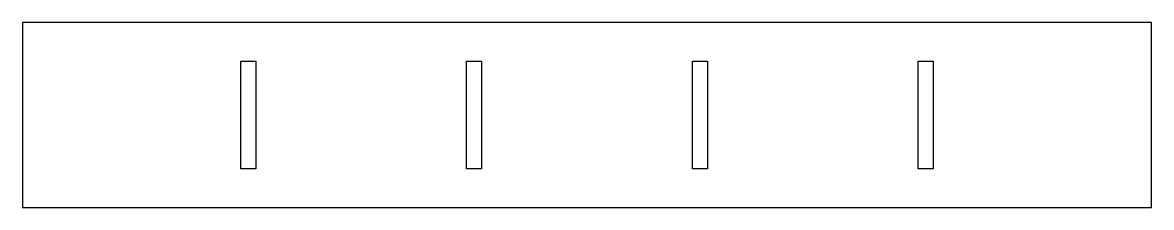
# Model space of a CAD drawing. Header units: metres. Extents: x 0 to 232, y 0 to 38.
import ezdxf

# ---------------------------------------------------------------- set-up
doc = ezdxf.new("R2010")
doc.units = ezdxf.units.M

msp = doc.modelspace()

# ---------------------------------------------------------------- linework, layer by layer
for p, q in [((232, 38), (0, 38)), ((0, 38), (0, 0)), ((232, 0), (232, 38)), ((44.85, 7.95), (44.85, 30.05)), ((44.85, 30.05), (47.95, 30.05)), ((47.95, 30.05), (47.95, 7.95)), ((91.25, 7.95), (91.25, 30.05)), ((91.25, 30.05), (94.35, 30.05)), ((94.35, 30.05), (94.35, 7.95)), ((137.65, 7.95), (137.65, 30.05)), ((137.65, 30.05), (140.75, 30.05)), ((140.75, 30.05), (140.75, 7.95)), ((184.05, 7.95), (184.05, 30.05)), ((184.05, 30.05), (187.15, 30.05)), ((187.15, 30.05), (187.15, 7.95)), ((47.95, 7.95), (44.85, 7.95)), ((94.35, 7.95), (91.25, 7.95)), ((140.75, 7.95), (137.65, 7.95)), ((187.15, 7.95), (184.05, 7.95)), ((0, 0), (232, 0))]:
    msp.add_line(p, q)

doc.saveas('drawing.dxf')
